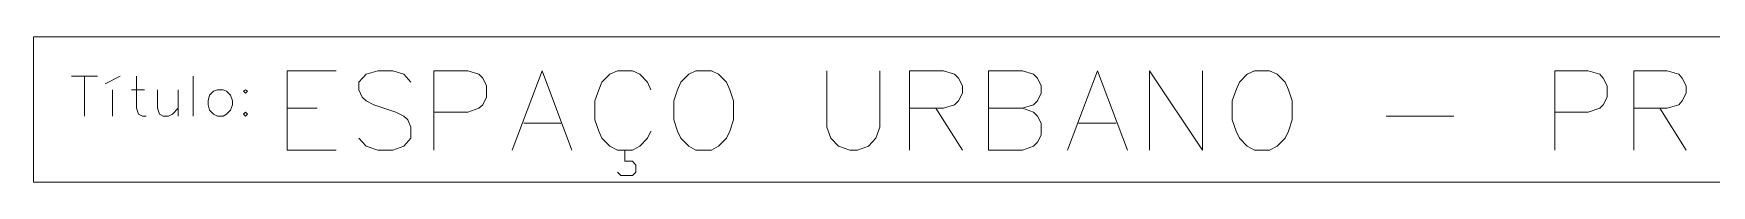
# Model space of a CAD drawing. Header units: millimetres. Extents: x 2928 to 3112, y 1220 to 1280.
# Drawn here: x 2994.59 to 3003.17, y 1227.55 to 1228.29 of the extents above; entities that cross this region are included whole.
import ezdxf

# ---------------------------------------------------------------- set-up
doc = ezdxf.new("R2010")
doc.units = ezdxf.units.MM

msp = doc.modelspace()

# ---------------------------------------------------------------- linework, layer by layer
at = {"color": 7, "linetype": 'Continuous', "lineweight": 9, "true_color": 0x000007}
for points in [[(3012.20566, 1228.2901), (2994.58874, 1228.2901), (2994.58874, 1227.55009)], [(2994.78208, 1228.0901), (2994.91542, 1228.0901), (2994.91542, 1228.0901)], [(2994.84875, 1228.0901), (2994.84875, 1227.88676), (2994.84875, 1227.88676)], [(2994.95542, 1228.0501), (2995.03208, 1228.0901), (2995.03208, 1228.0901)], [(2995.11542, 1228.0901), (2995.11542, 1227.92676), (2995.12542, 1227.89676), (2995.14542, 1227.88676), (2995.16542, 1227.88676)], [(2995.40542, 1227.88676), (2995.40542, 1228.0901), (2995.40542, 1228.0901)], [(2995.88543, 1227.71343), (2995.88543, 1228.11677), (2996.13543, 1228.11677)], [(2996.51877, 1228.0601), (2996.48211, 1228.1001), (2996.42544, 1228.11677), (2996.34877, 1228.11677), (2996.28877, 1228.1001), (2996.2521, 1228.0601), (2996.2521, 1228.0201), (2996.26877, 1227.98343), (2996.28877, 1227.96343), (2996.32877, 1227.94343), (2996.4421, 1227.90676), (2996.48211, 1227.88676), (2996.50211, 1227.86676), (2996.51877, 1227.8301), (2996.51877, 1227.77343), (2996.48211, 1227.73343), (2996.42544, 1227.71343), (2996.34877, 1227.71343), (2996.28877, 1227.73343), (2996.2521, 1227.77343)], [(2996.63544, 1227.71343), (2996.63544, 1228.11677), (2996.80878, 1228.11677), (2996.86544, 1228.1001), (2996.88544, 1228.0801), (2996.90544, 1228.0401), (2996.90544, 1227.98343), (2996.88544, 1227.94343), (2996.86544, 1227.92676), (2996.80878, 1227.90676), (2996.63544, 1227.90676)], [(2997.03545, 1227.71343), (2997.18878, 1228.11677), (2997.34212, 1227.71343)], [(2997.74546, 1228.0201), (2997.72879, 1228.0601), (2997.68879, 1228.1001), (2997.65212, 1228.11677), (2997.57545, 1228.11677), (2997.53545, 1228.1001), (2997.49545, 1228.0601), (2997.47879, 1228.0201), (2997.45879, 1227.96343), (2997.45879, 1227.86676), (2997.47879, 1227.8101), (2997.49545, 1227.77343), (2997.53545, 1227.73343), (2997.57545, 1227.71343), (2997.65212, 1227.71343), (2997.68879, 1227.73343), (2997.72879, 1227.77343), (2997.74546, 1227.8101)], [(2998.64547, 1228.11677), (2998.64547, 1227.8301), (2998.66547, 1227.77343), (2998.70547, 1227.73343), (2998.76214, 1227.71343), (2998.80214, 1227.71343), (2998.85881, 1227.73343), (2998.89547, 1227.77343), (2998.91547, 1227.8301), (2998.91547, 1228.11677)], [(2999.06881, 1227.71343), (2999.06881, 1228.11677), (2999.24214, 1228.11677), (2999.29881, 1228.1001), (2999.31881, 1228.0801), (2999.33881, 1228.0401), (2999.33881, 1228.00343), (2999.31881, 1227.96343), (2999.29881, 1227.94343), (2999.24214, 1227.92676), (2999.06881, 1227.92676)], [(2999.64548, 1227.92676), (2999.70215, 1227.90676), (2999.72215, 1227.88676), (2999.74215, 1227.8501), (2999.74215, 1227.7901), (2999.72215, 1227.75343), (2999.70215, 1227.73343), (2999.64548, 1227.71343), (2999.47215, 1227.71343), (2999.47215, 1228.11677), (2999.64548, 1228.11677), (2999.70215, 1228.1001), (2999.72215, 1228.0801), (2999.74215, 1228.0401), (2999.74215, 1228.00343), (2999.72215, 1227.96343), (2999.70215, 1227.94343), (2999.64548, 1227.92676), (2999.47215, 1227.92676)], [(2999.87549, 1227.71343), (3000.02882, 1228.11677), (3000.18216, 1227.71343)], [(3000.29549, 1227.71343), (3000.29549, 1228.11677), (3000.5655, 1227.71343), (3000.5655, 1228.11677)], [(3002.36886, 1227.71343), (3002.36886, 1228.11677), (3002.53886, 1228.11677), (3002.59886, 1228.1001), (3002.61553, 1228.0801), (3002.63553, 1228.0401), (3002.63553, 1227.98343), (3002.61553, 1227.94343), (3002.59886, 1227.92676), (3002.53886, 1227.90676), (3002.36886, 1227.90676)], [(3002.7722, 1227.71343), (3002.7722, 1228.11677), (3002.9422, 1228.11677), (3003.0022, 1228.1001), (3003.01887, 1228.0801), (3003.03887, 1228.0401), (3003.03887, 1228.00343), (3003.01887, 1227.96343), (3003.0022, 1227.94343), (3002.9422, 1227.92676), (3002.7722, 1227.92676)], [(2994.99208, 1228.0201), (2994.99208, 1227.88676), (2994.99208, 1227.88676)], [(2995.08875, 1228.0201), (2995.15542, 1228.0201), (2995.15542, 1228.0201)], [(2995.22209, 1228.0201), (2995.22209, 1227.92676), (2995.23209, 1227.89676), (2995.25209, 1227.88676), (2995.27875, 1227.88676), (2995.29876, 1227.89676), (2995.32876, 1227.92676)], [(2995.32876, 1228.0201), (2995.32876, 1227.88676), (2995.32876, 1227.88676)], [(2995.88543, 1227.92676), (2996.03877, 1227.92676), (2996.03877, 1227.92676)], [(2999.20214, 1227.92676), (2999.33881, 1227.71343), (2999.33881, 1227.71343)], [(3002.90553, 1227.92676), (3003.03887, 1227.71343), (3003.03887, 1227.71343)], [(2997.09545, 1227.8501), (2997.28545, 1227.8501), (2997.28545, 1227.8501)], [(2999.93215, 1227.8501), (3000.12549, 1227.8501), (3000.12549, 1227.8501)], [(3001.50551, 1227.88676), (3001.85218, 1227.88676), (3001.85218, 1227.88676)], [(2995.88543, 1227.71343), (2996.13543, 1227.71343), (2996.13543, 1227.71343)], [(2997.57545, 1227.60009), (2997.59212, 1227.58343), (2997.65212, 1227.58343), (2997.66879, 1227.60009), (2997.66879, 1227.63676), (2997.65212, 1227.65676), (2997.61212, 1227.65676), (2997.61212, 1227.71343)], [(2994.58874, 1227.55009), (3012.20566, 1227.55009), (3012.20566, 1227.55009)]]:
    msp.add_lwpolyline(points, dxfattribs=at)
for points in [[(2997.97546, 1228.11677), (2997.93879, 1228.1001), (2997.89879, 1228.0601), (2997.88213, 1228.0201), (2997.86213, 1227.96343), (2997.86213, 1227.86676), (2997.88213, 1227.8101), (2997.89879, 1227.77343), (2997.93879, 1227.73343), (2997.97546, 1227.71343), (2998.05546, 1227.71343), (2998.09213, 1227.73343), (2998.13213, 1227.77343), (2998.1488, 1227.8101), (2998.1688, 1227.86676), (2998.1688, 1227.96343), (2998.1488, 1228.0201), (2998.13213, 1228.0601), (2998.09213, 1228.1001), (2998.05546, 1228.11677)], [(3000.83217, 1228.11677), (3000.7955, 1228.1001), (3000.7555, 1228.0601), (3000.73883, 1228.0201), (3000.71883, 1227.96343), (3000.71883, 1227.86676), (3000.73883, 1227.8101), (3000.7555, 1227.77343), (3000.7955, 1227.73343), (3000.83217, 1227.71343), (3000.90884, 1227.71343), (3000.94884, 1227.73343), (3000.98884, 1227.77343), (3001.0055, 1227.8101), (3001.0255, 1227.86676), (3001.0255, 1227.96343), (3001.0055, 1228.0201), (3000.98884, 1228.0601), (3000.94884, 1228.1001), (3000.90884, 1228.11677)], [(2995.52876, 1228.0201), (2995.50876, 1228.01343), (2995.48876, 1227.99343), (2995.48209, 1227.96343), (2995.48209, 1227.94343), (2995.48876, 1227.91676), (2995.50876, 1227.89676), (2995.52876, 1227.88676), (2995.55876, 1227.88676), (2995.57543, 1227.89676), (2995.59543, 1227.91676), (2995.60543, 1227.94343), (2995.60543, 1227.96343), (2995.59543, 1227.99343), (2995.57543, 1228.01343), (2995.55876, 1228.0201)], [(2995.67209, 1228.0201), (2995.66209, 1228.01343), (2995.67209, 1228.00343), (2995.68209, 1228.01343)], [(2995.67209, 1227.90676), (2995.66209, 1227.89676), (2995.67209, 1227.88676), (2995.68209, 1227.89676)]]:
    msp.add_lwpolyline(points, close=True, dxfattribs=at)

doc.saveas('drawing.dxf')
